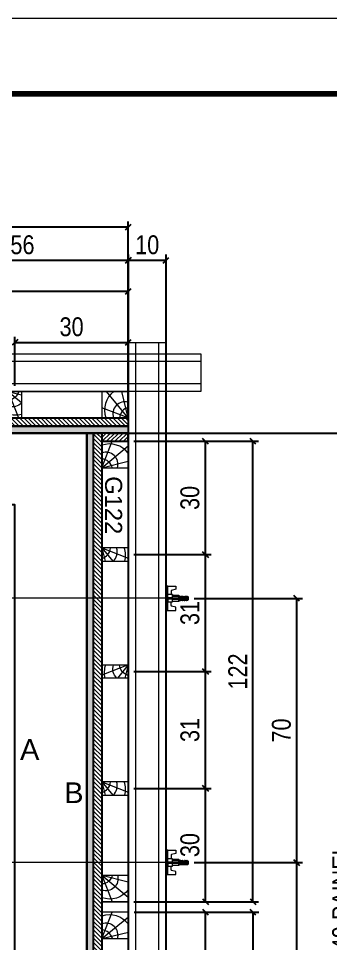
# Model space of a CAD drawing. Extents: x 2949 to 9203, y -16089 to 12527.
# Drawn here: x 6934.3 to 7099.4, y -5192.2 to -4701.9 of the extents above; entities that cross this region are included whole.
import ezdxf
from ezdxf.enums import TextEntityAlignment as Align

# ---------------------------------------------------------------- set-up
doc = ezdxf.new("R2010")
doc.units = 0
doc.linetypes.add('DASHED', pattern=[0.75, 0.5, -0.25])
for name, color, linetype, lineweight in [('CONCRETO', 251, 'Continuous', 25), ('Folhas', 255, 'Continuous', 9), ('Hachura', 251, 'Continuous', 9), ('Madeira', 126, 'Continuous', 18), ('Perfil Metálico', 224, 'Continuous', 18), ('SARRAFO DE PRESSAO', 251, 'DASHED', 9)]:
    doc.layers.add(name, color=color, linetype=linetype, lineweight=lineweight)
for name, color, linetype in [('COTA', 241, 'Continuous'), ('MEIO_PONT', 93, 'Continuous'), ('Painéis', 200, 'Continuous'), ('SARRAFO', 251, 'Continuous'), ('TEXTO_GERAL', 7, 'Continuous')]:
    doc.layers.add(name, color=color, linetype=linetype)
doc.styles.add('ARIAL', font='arial.ttf')
doc.styles.add('COTA TECNICA 2X', font='techl___.ttf', dxfattribs={"height": 10})
doc.styles.add('ROMANS', font='romans.shx')
doc.styles.add('SANSSERIF', font='sas_____.pfb')
doc.dimstyles.new('Cota Seção interna', dxfattribs={"dimtxt": 7, "dimasz": 6, "dimexe": 0.18, "dimexo": 2, "dimgap": -4, "dimtad": 3, "dimdec": 1, "dimlfac": 0.5, "dimzin": 12, "dimdsep": 46, "dimtxsty": 'ROMANS', "dimblk": 'ARCHTICK', "dimcen": 0.09, "dimse1": 1, "dimse2": 1, "dimsd1": 1, "dimsd2": 1, "dimclrd": 180, "dimclre": 5, "dimclrt": 1, "dimadec": 0, "dimazin": 3, "dimtfac": 1, "dimtdec": 1, "dimtofl": 0, "dimtmove": 0, "dimatfit": 3, "dimldrblk": 'ARCHTICK', "dimfxl": 1, "dimtolj": 1, "dimtzin": 0, "dimarcsym": 0})
doc.dimstyles.new('SECAO PILAR', dxfattribs={"dimtxt": 10, "dimasz": 3, "dimexe": 3, "dimexo": 3, "dimgap": 3, "dimtad": 1, "dimdec": 1, "dimlfac": 0.5, "dimzin": 12, "dimdsep": 46, "dimtxsty": 'COTA TECNICA 2X', "dimblk1": 'OBLIQUE', "dimblk2": 'OBLIQUE', "dimsah": 1, "dimcen": 0.9, "dimclrd": 256, "dimclre": 256, "dimclrt": 256, "dimadec": 1, "dimazin": 3, "dimtfac": 1, "dimtdec": 1, "dimtmove": 0, "dimatfit": 3, "dimfxl": 1, "dimtolj": 1, "dimtzin": 12, "dimarcsym": 0})

# ---------------------------------------------------------------- blocks, each defined once
blk = doc.blocks.new('9999999999')
at = {"layer": 'Folhas'}
blk.add_lwpolyline([(98138.98, 34190.21), (99623.98, 34190.21), (99623.98, 35240.21), (98138.98, 35240.21)], close=True, dxfattribs=at)
at = {"layer": 'Folhas', "color": 30, "const_width": 3}
blk.add_lwpolyline([(98213.98, 34230.21), (99583.98, 34230.21), (99583.98, 35200.21), (98213.98, 35200.21)], close=True, dxfattribs=at)
blk = doc.blocks.new('*D2449')
at = {"layer": 'COTA', "color": 180, "lineweight": -2, "transparency": 16777216}
for p, q in [((6715.4, -4921.08), (6689.4, -4921.08)), ((6689.4, -4921.08), (6689.4, -4936.08)), ((6715.4, -4936.08), (6715.4, -4921.08)), ((6689.4, -4936.08), (6715.4, -4936.08))]:
    blk.add_line(p, q, dxfattribs=at)
at = {"layer": 'Defpoints', "color": 0, "transparency": 16777216}
for p in [(6434.4, -4921.59), (6970.4, -4921.59), (6434.4, -4940.08)]:
    blk.add_point(p, dxfattribs=at)
at = {"layer": 'COTA', "color": 1, "transparency": 16777216, "insert": (6702.4, -4928.58), "char_height": 7, "attachment_point": 5, "style": 'ROMANS'}
blk.add_mtext('\\A1;268', dxfattribs=at)
blk = doc.blocks.new('_ArchTick')
at = {"color": 0, "linetype": 'ByBlock', "const_width": 0.15}
blk.add_lwpolyline([(-0.5, -0.5), (0.5, 0.5)], dxfattribs=at)
blk = doc.blocks.new('_Oblique')
at = {"color": 0, "linetype": 'ByBlock', "lineweight": -2}
blk.add_line((-0.5, -0.5), (0.5, 0.5), dxfattribs=at)
blk = doc.blocks.new('*D2476')
at = {"layer": 'COTA', "lineweight": -2, "transparency": 16777216}
for p, q in [((6412.4, -4910.59), (6412.4, -4809.44)), ((6992.4, -4910.59), (6992.4, -4809.44)), ((6992.4, -4812.44), (6412.4, -4812.44))]:
    blk.add_line(p, q, dxfattribs=at)
at = {"layer": 'Defpoints', "color": 0, "transparency": 16777216}
for p in [(6412.4, -4812.44), (6412.4, -4913.59), (6992.4, -4913.59)]:
    blk.add_point(p, dxfattribs=at)
at = {"layer": 'COTA', "lineweight": -2, "transparency": 16777216, "xscale": 3, "yscale": 3, "zscale": 3, "rotation": 180}
blk.add_blockref('_Oblique', (6412.4, -4812.44), dxfattribs=at)
at = {"layer": 'COTA', "lineweight": -2, "transparency": 16777216, "xscale": 3, "yscale": 3, "zscale": 3}
blk.add_blockref('_Oblique', (6992.4, -4812.44), dxfattribs=at)
at = {"layer": 'COTA', "transparency": 16777216, "insert": (6702.4, -4804.31), "char_height": 10, "attachment_point": 5, "style": 'COTA TECNICA 2X'}
blk.add_mtext('\\A1;290 PAINEL', dxfattribs=at)
blk = doc.blocks.new('*D2478')
at = {"layer": 'COTA', "lineweight": -2, "transparency": 16777216}
for p, q in [((6981.4, -4921.59), (7116.48, -4921.59)), ((7113.48, -5419.59), (7113.48, -4921.59)), ((6981.44, -5419.59), (7116.48, -5419.59))]:
    blk.add_line(p, q, dxfattribs=at)
at = {"layer": 'Defpoints', "color": 0, "transparency": 16777216}
for p in [(6978.4, -4921.59), (7113.48, -4921.59), (6978.44, -5419.59)]:
    blk.add_point(p, dxfattribs=at)
at = {"layer": 'COTA', "lineweight": -2, "transparency": 16777216, "xscale": 3, "yscale": 3, "zscale": 3}
for p, rotation in [((7113.48, -4921.59), 90), ((7113.48, -5419.59), 270)]:
    blk.add_blockref('_Oblique', p, dxfattribs=dict(at, rotation=rotation))
at = {"layer": 'COTA', "transparency": 16777216, "insert": (7105.38, -5170.59), "char_height": 10, "attachment_point": 5, "rotation": 90, "style": 'COTA TECNICA 2X'}
blk.add_mtext('\\A1;249 PAINEL', dxfattribs=at)
blk = doc.blocks.new('PONTALETE')
at = {"layer": 'Madeira'}
for q in [(2.71, 7), (7, 5.76), (7, 1.74)]:
    blk.add_line((0, 0), q, dxfattribs=at)
blk.add_lwpolyline([(0, 0), (7, 0), (7, 7), (0, 7)], close=True, dxfattribs=at)
for centre, radius, start, end in [((2.04, 0.06), 6.23, 37.2818, 109.0913), ((1.09, 0.9), 3.19, 343.603, 109.9847), ((-0.21, -0.78), 3.09, 14.6322, 86.0383)]:
    blk.add_arc(centre, radius, start, end, dxfattribs=at)
blk = doc.blocks.new('MEIO PONTALETE')
at = {"layer": 'Madeira'}
for q in [(2.71, 7), (3.5, 2.88), (3.5, 0.87)]:
    blk.add_line((0, 0), q, dxfattribs=at)
blk.add_lwpolyline([(0, 0), (3.5, 0), (3.5, 7), (0, 7)], close=True, dxfattribs=at)
for centre, radius, start, end in [((2.04, 0.06), 6.23, 76.4499, 109.0913), ((1.09, 0.9), 3.19, 40.9063, 109.9847), ((-0.21, -0.78), 3.09, 14.6322, 86.0383)]:
    blk.add_arc(centre, radius, start, end, dxfattribs=at)
blk = doc.blocks.new('*D2443')
at = {"layer": 'COTA', "lineweight": -2, "transparency": 16777216}
for p, q in [((6932.4, -4896.59), (6932.4, -4870.56)), ((6992.4, -4896.59), (6992.4, -4870.56)), ((6932.4, -4873.56), (6992.4, -4873.56))]:
    blk.add_line(p, q, dxfattribs=at)
at = {"layer": 'Defpoints', "color": 0, "transparency": 16777216}
for p in [(6992.4, -4873.56), (6932.4, -4899.59), (6992.4, -4899.59)]:
    blk.add_point(p, dxfattribs=at)
at = {"layer": 'COTA', "lineweight": -2, "transparency": 16777216, "xscale": 3, "yscale": 3, "zscale": 3, "rotation": 180}
blk.add_blockref('_Oblique', (6932.4, -4873.56), dxfattribs=at)
at = {"layer": 'COTA', "lineweight": -2, "transparency": 16777216, "xscale": 3, "yscale": 3, "zscale": 3}
blk.add_blockref('_Oblique', (6992.4, -4873.56), dxfattribs=at)
at = {"layer": 'COTA', "transparency": 16777216, "insert": (6962.4, -4865.34), "char_height": 10, "attachment_point": 5, "style": 'COTA TECNICA 2X'}
blk.add_mtext('\\A1;30', dxfattribs=at)
blk = doc.blocks.new('*D2444')
at = {"layer": 'COTA', "lineweight": -2, "transparency": 16777216}
for p, q in [((6812.4, -4896.59), (6812.4, -4843.45)), ((6992.4, -4896.59), (6992.4, -4843.45)), ((6812.4, -4846.45), (6992.4, -4846.45))]:
    blk.add_line(p, q, dxfattribs=at)
at = {"layer": 'Defpoints', "color": 0, "transparency": 16777216}
for p in [(6992.4, -4846.45), (6812.4, -4899.59), (6992.4, -4899.59)]:
    blk.add_point(p, dxfattribs=at)
at = {"layer": 'COTA', "lineweight": -2, "transparency": 16777216, "xscale": 3, "yscale": 3, "zscale": 3, "rotation": 180}
blk.add_blockref('_Oblique', (6812.4, -4846.45), dxfattribs=at)
at = {"layer": 'COTA', "lineweight": -2, "transparency": 16777216, "xscale": 3, "yscale": 3, "zscale": 3}
blk.add_blockref('_Oblique', (6992.4, -4846.45), dxfattribs=at)
at = {"layer": 'COTA', "transparency": 16777216, "insert": (6902.4, -4838.32), "char_height": 10, "attachment_point": 5, "style": 'COTA TECNICA 2X'}
blk.add_mtext('\\A1;90', dxfattribs=at)
blk = doc.blocks.new('*D2424')
at = {"layer": 'COTA', "lineweight": -2, "transparency": 16777216}
for p, q in [((6995.44, -5175.59), (7036.31, -5175.59)), ((7033.31, -5235.59), (7033.31, -5175.59)), ((6995.44, -5235.59), (7036.31, -5235.59))]:
    blk.add_line(p, q, dxfattribs=at)
at = {"layer": 'Defpoints', "color": 0, "transparency": 16777216}
for p in [(6992.44, -5175.59), (7033.31, -5175.59), (6992.44, -5235.59)]:
    blk.add_point(p, dxfattribs=at)
at = {"layer": 'COTA', "lineweight": -2, "transparency": 16777216, "xscale": 3, "yscale": 3, "zscale": 3}
for p, rotation in [((7033.31, -5175.59), 90), ((7033.31, -5235.59), 270)]:
    blk.add_blockref('_Oblique', p, dxfattribs=dict(at, rotation=rotation))
at = {"layer": 'COTA', "transparency": 16777216, "insert": (7025.09, -5205.59), "char_height": 10, "attachment_point": 5, "rotation": 90, "style": 'COTA TECNICA 2X'}
blk.add_mtext('\\A1;30', dxfattribs=at)
blk = doc.blocks.new('*D2425')
at = {"layer": 'COTA', "lineweight": -2, "transparency": 16777216}
for p, q in [((6995.44, -5175.59), (7061.43, -5175.59)), ((7058.43, -5419.59), (7058.43, -5175.59)), ((6995.44, -5419.59), (7061.43, -5419.59))]:
    blk.add_line(p, q, dxfattribs=at)
at = {"layer": 'Defpoints', "color": 0, "transparency": 16777216}
for p in [(6992.44, -5175.59), (7058.43, -5175.59), (6992.44, -5419.59)]:
    blk.add_point(p, dxfattribs=at)
at = {"layer": 'COTA', "lineweight": -2, "transparency": 16777216, "xscale": 3, "yscale": 3, "zscale": 3}
for p, rotation in [((7058.43, -5175.59), 90), ((7058.43, -5419.59), 270)]:
    blk.add_blockref('_Oblique', p, dxfattribs=dict(at, rotation=rotation))
at = {"layer": 'COTA', "transparency": 16777216, "insert": (7050.37, -5297.59), "char_height": 10, "attachment_point": 5, "rotation": 90, "style": 'COTA TECNICA 2X'}
blk.add_mtext('\\A1;122', dxfattribs=at)
blk = doc.blocks.new('*D2426')
at = {"layer": 'COTA', "lineweight": -2, "transparency": 16777216}
for p, q in [((6995.4, -5109.99), (7036.27, -5109.99)), ((7033.27, -5169.99), (7033.27, -5109.99)), ((6995.4, -5169.99), (7036.27, -5169.99))]:
    blk.add_line(p, q, dxfattribs=at)
at = {"layer": 'Defpoints', "color": 0, "transparency": 16777216}
for p in [(6992.4, -5109.99), (7033.27, -5109.99), (6992.4, -5169.99)]:
    blk.add_point(p, dxfattribs=at)
at = {"layer": 'COTA', "lineweight": -2, "transparency": 16777216, "xscale": 3, "yscale": 3, "zscale": 3}
for p, rotation in [((7033.27, -5109.99), 90), ((7033.27, -5169.99), 270)]:
    blk.add_blockref('_Oblique', p, dxfattribs=dict(at, rotation=rotation))
at = {"layer": 'COTA', "transparency": 16777216, "insert": (7025.05, -5139.99), "char_height": 10, "attachment_point": 5, "rotation": 90, "style": 'COTA TECNICA 2X'}
blk.add_mtext('\\A1;30', dxfattribs=at)
blk = doc.blocks.new('*D2427')
at = {"layer": 'COTA', "lineweight": -2, "transparency": 16777216}
for p, q in [((6995.4, -5047.99), (7036.27, -5047.99)), ((7033.27, -5109.99), (7033.27, -5047.99)), ((6995.4, -5109.99), (7036.27, -5109.99))]:
    blk.add_line(p, q, dxfattribs=at)
at = {"layer": 'Defpoints', "color": 0, "transparency": 16777216}
for p in [(6992.4, -5047.99), (7033.27, -5047.99), (6992.4, -5109.99)]:
    blk.add_point(p, dxfattribs=at)
at = {"layer": 'COTA', "lineweight": -2, "transparency": 16777216, "xscale": 3, "yscale": 3, "zscale": 3}
for p, rotation in [((7033.27, -5047.99), 90), ((7033.27, -5109.99), 270)]:
    blk.add_blockref('_Oblique', p, dxfattribs=dict(at, rotation=rotation))
at = {"layer": 'COTA', "transparency": 16777216, "insert": (7025.05, -5078.99), "char_height": 10, "attachment_point": 5, "rotation": 90, "style": 'COTA TECNICA 2X'}
blk.add_mtext('\\A1;31', dxfattribs=at)
blk = doc.blocks.new('*D2428')
at = {"layer": 'COTA', "lineweight": -2, "transparency": 16777216}
for p, q in [((6995.4, -4985.99), (7036.27, -4985.99)), ((7033.27, -5047.99), (7033.27, -4985.99)), ((6995.4, -5047.99), (7036.27, -5047.99))]:
    blk.add_line(p, q, dxfattribs=at)
at = {"layer": 'Defpoints', "color": 0, "transparency": 16777216}
for p in [(6992.4, -4985.99), (7033.27, -4985.99), (6992.4, -5047.99)]:
    blk.add_point(p, dxfattribs=at)
at = {"layer": 'COTA', "lineweight": -2, "transparency": 16777216, "xscale": 3, "yscale": 3, "zscale": 3}
for p, rotation in [((7033.27, -4985.99), 90), ((7033.27, -5047.99), 270)]:
    blk.add_blockref('_Oblique', p, dxfattribs=dict(at, rotation=rotation))
at = {"layer": 'COTA', "transparency": 16777216, "insert": (7025.05, -5016.99), "char_height": 10, "attachment_point": 5, "rotation": 90, "style": 'COTA TECNICA 2X'}
blk.add_mtext('\\A1;31', dxfattribs=at)
blk = doc.blocks.new('*D2429')
at = {"layer": 'COTA', "lineweight": -2, "transparency": 16777216}
for p, q in [((6995.4, -4925.99), (7036.27, -4925.99)), ((7033.27, -4985.99), (7033.27, -4925.99)), ((6995.4, -4985.99), (7036.27, -4985.99))]:
    blk.add_line(p, q, dxfattribs=at)
at = {"layer": 'Defpoints', "color": 0, "transparency": 16777216}
for p in [(6992.4, -4925.99), (7033.27, -4925.99), (6992.4, -4985.99)]:
    blk.add_point(p, dxfattribs=at)
at = {"layer": 'COTA', "lineweight": -2, "transparency": 16777216, "xscale": 3, "yscale": 3, "zscale": 3}
for p, rotation in [((7033.27, -4925.99), 90), ((7033.27, -4985.99), 270)]:
    blk.add_blockref('_Oblique', p, dxfattribs=dict(at, rotation=rotation))
at = {"layer": 'COTA', "transparency": 16777216, "insert": (7025.05, -4955.99), "char_height": 10, "attachment_point": 5, "rotation": 90, "style": 'COTA TECNICA 2X'}
blk.add_mtext('\\A1;30', dxfattribs=at)
blk = doc.blocks.new('*D2430')
at = {"layer": 'COTA', "lineweight": -2, "transparency": 16777216}
for p, q in [((6995.4, -4925.99), (7061.39, -4925.99)), ((7058.39, -5169.99), (7058.39, -4925.99)), ((6995.4, -5169.99), (7061.39, -5169.99))]:
    blk.add_line(p, q, dxfattribs=at)
at = {"layer": 'Defpoints', "color": 0, "transparency": 16777216}
for p in [(6992.4, -4925.99), (7058.39, -4925.99), (6992.4, -5169.99)]:
    blk.add_point(p, dxfattribs=at)
at = {"layer": 'COTA', "lineweight": -2, "transparency": 16777216, "xscale": 3, "yscale": 3, "zscale": 3}
for p, rotation in [((7058.39, -4925.99), 90), ((7058.39, -5169.99), 270)]:
    blk.add_blockref('_Oblique', p, dxfattribs=dict(at, rotation=rotation))
at = {"layer": 'COTA', "transparency": 16777216, "insert": (7050.33, -5047.99), "char_height": 10, "attachment_point": 5, "rotation": 90, "style": 'COTA TECNICA 2X'}
blk.add_mtext('\\A1;122', dxfattribs=at)
blk = doc.blocks.new('*D2469')
at = {"layer": 'COTA', "linetype": 'ByBlock', "lineweight": -2, "transparency": 16777216}
for p, q in [((6880.37, -4864.76), (6880.37, -4826.99)), ((6992.44, -5416.59), (6992.44, -4826.99)), ((6880.37, -4829.99), (6992.44, -4829.99))]:
    blk.add_line(p, q, dxfattribs=at)
at = {"layer": 'Defpoints', "color": 0, "linetype": 'ByBlock', "transparency": 16777216}
for p in [(6992.44, -4829.99), (6880.37, -4867.76), (6992.44, -5419.59)]:
    blk.add_point(p, dxfattribs=at)
at = {"layer": 'COTA', "linetype": 'ByBlock', "lineweight": -2, "transparency": 16777216, "xscale": 3, "yscale": 3, "zscale": 3, "rotation": 180}
blk.add_blockref('_Oblique', (6880.37, -4829.99), dxfattribs=at)
at = {"layer": 'COTA', "linetype": 'ByBlock', "lineweight": -2, "transparency": 16777216, "xscale": 3, "yscale": 3, "zscale": 3}
blk.add_blockref('_Oblique', (6992.44, -4829.99), dxfattribs=at)
at = {"layer": 'COTA', "linetype": 'ByBlock', "transparency": 16777216, "insert": (6936.41, -4821.88), "char_height": 10, "attachment_point": 5, "style": 'COTA TECNICA 2X'}
blk.add_mtext('\\A1;56', dxfattribs=at)
blk = doc.blocks.new('*D2470')
at = {"layer": 'COTA', "linetype": 'ByBlock', "lineweight": -2, "transparency": 16777216}
for p, q in [((6992.44, -5416.59), (6992.44, -4826.99)), ((7012.4, -5286.19), (7012.4, -4826.99)), ((6992.44, -4829.99), (7012.4, -4829.99))]:
    blk.add_line(p, q, dxfattribs=at)
at = {"layer": 'Defpoints', "color": 0, "linetype": 'ByBlock', "transparency": 16777216}
for p in [(7012.4, -4829.99), (7012.4, -5289.19), (6992.44, -5419.59)]:
    blk.add_point(p, dxfattribs=at)
at = {"layer": 'COTA', "linetype": 'ByBlock', "lineweight": -2, "transparency": 16777216, "xscale": 3, "yscale": 3, "zscale": 3, "rotation": 180}
blk.add_blockref('_Oblique', (6992.44, -4829.99), dxfattribs=at)
at = {"layer": 'COTA', "linetype": 'ByBlock', "lineweight": -2, "transparency": 16777216, "xscale": 3, "yscale": 3, "zscale": 3}
blk.add_blockref('_Oblique', (7012.4, -4829.99), dxfattribs=at)
at = {"layer": 'COTA', "linetype": 'ByBlock', "transparency": 16777216, "insert": (7002.42, -4821.89), "char_height": 10, "attachment_point": 5, "style": 'COTA TECNICA 2X'}
blk.add_mtext('\\A1;10', dxfattribs=at)
blk = doc.blocks.new('C')
at = {"layer": 'Hachura', "color": 0}
for p, q in [((0, 3.22), (0, -3.22)), ((0.45, 3.22), (0, 3.22)), ((0.46, 3.16), (0, 3.16)), ((0.46, 3.05), (0, 3.05)), ((0.46, 2.88), (0, 2.88)), ((0, 2.75), (0, -1.16)), ((0.46, 2.65), (0, 2.65)), ((0.45, -3.23), (0.45, 3.22)), ((0.45, 3.22), (2.58, 3.22)), ((2.58, 3.22), (2.58, 2.39)), ((0.46, 2.23), (0, 2.23)), ((0.46, 1.51), (0, 1.51)), ((0.39, 0.49), (0.17, 0.49)), ((1.74, 0.97), (0.45, 0.97)), ((1.45, 0.1), (0.45, 0.1)), ((1.35, 1.94), (1.35, 0.96)), ((2.58, 2.39), (1.47, 2.09)), ((1.74, -0.97), (1.74, 0.97)), ((1.74, 0.97), (1.74, 0.84)), ((1.74, 0.97), (1.74, 0.84)), ((1.74, 0.84), (3.35, 0.84)), ((3.35, 0.45), (1.74, 0.45)), ((3.32, 0.84), (3.32, -0.84)), ((3.35, 0.84), (3.35, -0.84)), ((3.68, 0.45), (3.35, 0.45)), ((3.84, -0.52), (3.35, 0.45)), ((3.35, 0.06), (3.67, -0.57)), ((3.68, 0.45), (4.16, -0.52)), ((3.72, 0.5), (4.25, -0.57)), ((4.37, -0.55), (3.83, 0.53)), ((4.15, 0.45), (3.93, 0.45)), ((4.42, -0.52), (3.93, 0.45)), ((4.15, 0.45), (4.26, 0.45)), ((4.26, 0.45), (4.74, -0.52)), ((4.3, 0.5), (4.83, -0.57)), ((4.95, -0.55), (4.41, 0.53)), ((4.51, 0.45), (4.84, 0.45)), ((5, -0.52), (4.51, 0.45)), ((4.84, 0.45), (5.32, -0.52)), ((4.88, 0.5), (5.41, -0.57)), ((5.53, -0.55), (4.99, 0.53)), ((5.58, -0.52), (5.09, 0.45)), ((5.42, 0.45), (5.09, 0.45)), ((5.58, -0.52), (5.09, 0.45)), ((5.42, 0.45), (5.74, -0.19)), ((5.46, 0.5), (5.74, -0.07)), ((5.74, 0.19), (5.57, 0.53)), ((5.74, 0.32), (5.68, 0.45)), ((5.68, 0.45), (5.74, 0.45)), ((5.74, 0.45), (5.9, 0.29)), ((5.74, 0.45), (5.74, -0.52)), ((5.9, -0.36), (5.9, 0.29)), ((0.45, 0), (0, 0)), ((0.46, -1.52), (0, -1.52)), ((0.46, -2.23), (0, -2.23)), ((0.08, -0.48), (0.29, -0.48)), ((0.29, -0.48), (0.4, -0.48)), ((0.45, 0), (0.45, -0.97)), ((0.45, -0.16), (1.45, -0.16)), ((0.45, -0.65), (0.45, -0.32)), ((0.45, -3.23), (0.45, -0.65)), ((0.45, -0.97), (1.74, -0.97)), ((1.35, -1.94), (1.35, -0.97)), ((2.58, -2.39), (1.47, -2.1)), ((3.35, -0.32), (1.74, -0.32)), ((3.35, -0.84), (1.74, -0.84)), ((2.58, -3.23), (2.58, -2.39)), ((3.35, -0.07), (3.58, -0.52)), ((3.35, -0.52), (3.58, -0.52)), ((3.84, -0.52), (4.16, -0.52)), ((4.42, -0.52), (4.74, -0.52)), ((4.63, -0.52), (4.74, -0.52)), ((5, -0.52), (5.32, -0.52)), ((5.58, -0.52), (5.74, -0.52)), ((5.74, -0.52), (5.9, -0.36)), ((5.74, -0.52), (5.74, -0.52)), ((0.46, -2.65), (0, -2.65)), ((0.46, -2.88), (0, -2.88)), ((0.46, -3.05), (0, -3.05)), ((0.46, -3.16), (0, -3.16)), ((0, -3.22), (2.57, -3.22))]:
    blk.add_line(p, q, dxfattribs=at)
for centre, radius, start, end in [((1.52, 1.94), 0.161, 104.7436, 180), ((1.44, -0.03), 0.129, 272.695, 87.305), ((3.81, 0.39), 0.143, 25.5688, 154.4312), ((4.39, 0.39), 0.143, 25.5688, 154.4312), ((4.97, 0.39), 0.143, 25.5688, 154.4312), ((5.55, 0.39), 0.143, 25.5688, 154.4312), ((0.17, -0.37), 0.174, 221.744, 317.8592), ((1.52, -1.94), 0.161, 180, 255.2564), ((3.71, -0.4), 0.174, 222.1408, 318.256), ((4.29, -0.4), 0.174, 222.1408, 318.256), ((4.87, -0.4), 0.174, 222.1408, 318.256), ((5.45, -0.4), 0.174, 222.1408, 318.256), ((5.61, -0.4), 0.174, 317.8592, 318.256)]:
    blk.add_arc(centre, radius, start, end, dxfattribs=at)
blk = doc.blocks.new('*D2472')
at = {"layer": 'COTA', "linetype": 'ByBlock', "lineweight": -2, "transparency": 16777216}
for p, q in [((7027.2, -5149.26), (7084.56, -5149.26)), ((7081.56, -5289.26), (7081.56, -5149.26)), ((7027.19, -5289.26), (7084.56, -5289.26))]:
    blk.add_line(p, q, dxfattribs=at)
at = {"layer": 'Defpoints', "color": 0, "linetype": 'ByBlock', "transparency": 16777216}
for p in [(7024.2, -5149.26), (7081.56, -5149.26), (7024.19, -5289.26)]:
    blk.add_point(p, dxfattribs=at)
at = {"layer": 'COTA', "linetype": 'ByBlock', "lineweight": -2, "transparency": 16777216, "xscale": 3, "yscale": 3, "zscale": 3}
for p, rotation in [((7081.56, -5149.26), 90), ((7081.56, -5289.26), 270)]:
    blk.add_blockref('_Oblique', p, dxfattribs=dict(at, rotation=rotation))
at = {"layer": 'COTA', "linetype": 'ByBlock', "transparency": 16777216, "insert": (7073.46, -5219.26), "char_height": 10, "attachment_point": 5, "rotation": 90, "style": 'COTA TECNICA 2X'}
blk.add_mtext('\\A1;70', dxfattribs=at)
blk = doc.blocks.new('*D2473')
at = {"layer": 'COTA', "linetype": 'ByBlock', "lineweight": -2, "transparency": 16777216}
for p, q in [((7027.2, -5009.26), (7084.56, -5009.26)), ((7081.56, -5149.26), (7081.56, -5009.26)), ((7027.2, -5149.26), (7084.56, -5149.26))]:
    blk.add_line(p, q, dxfattribs=at)
at = {"layer": 'Defpoints', "color": 0, "linetype": 'ByBlock', "transparency": 16777216}
for p in [(7024.2, -5009.26), (7081.56, -5009.26), (7024.2, -5149.26)]:
    blk.add_point(p, dxfattribs=at)
at = {"layer": 'COTA', "linetype": 'ByBlock', "lineweight": -2, "transparency": 16777216, "xscale": 3, "yscale": 3, "zscale": 3}
for p, rotation in [((7081.56, -5009.26), 90), ((7081.56, -5149.26), 270)]:
    blk.add_blockref('_Oblique', p, dxfattribs=dict(at, rotation=rotation))
at = {"layer": 'COTA', "linetype": 'ByBlock', "transparency": 16777216, "insert": (7073.46, -5079.26), "char_height": 10, "attachment_point": 5, "rotation": 90, "style": 'COTA TECNICA 2X'}
blk.add_mtext('\\A1;70', dxfattribs=at)

msp = doc.modelspace()

# ---------------------------------------------------------------- hatches: boundary and pattern name
at = {"layer": 'Hachura'}
h = msp.add_hatch(dxfattribs=at)
h.set_pattern_fill('ANSI31', color=256, scale=0.5, angle=270, style=0)
h.set_pattern_definition([(315, (-948.9775, -16045.4886), (1.12253202, 1.12253202), [])])
h.paths.add_polyline_path([(6412.4, -4913.59), (6412.4, -4917.99), (6992.4, -4917.99), (6992.4, -4913.59)])
h = msp.add_hatch(color=256, dxfattribs=at)
h.dxf.hatch_style = 1
h.paths.add_polyline_path([(6992.4, -4917.99), (6992.4, -4921.59), (6412.4, -4921.59), (6412.4, -4917.99)])
h = msp.add_hatch(color=256, dxfattribs=at)
h.dxf.hatch_style = 1
h.paths.add_polyline_path([(6970.4, -4921.59), (6970.4, -5419.59), (6974, -5419.59), (6974, -4921.59)])
h = msp.add_hatch(dxfattribs=at)
h.set_pattern_fill('ANSI31', color=256, scale=0.5, angle=270, style=0)
h.set_pattern_definition([(315, (30512.6204, -14276.5377), (1.12253202, 1.12253202), [])])
h.paths.add_polyline_path([(6974, -4921.59), (6978.4, -4921.59), (6978.4, -5419.59), (6974, -5419.59)])
h = msp.add_hatch(dxfattribs=at)
h.set_pattern_fill('ANSI31', color=256, scale=0.5, angle=180, style=0)
h.set_pattern_definition([(225, (-2134.5396, -27713.794), (1.12253202, -1.12253202), [])])
h.paths.add_polyline_path([(6992.4, -4921.59), (6992.4, -4925.99), (6978.4, -4925.99), (6978.4, -4921.59)])

# ---------------------------------------------------------------- linework, layer by layer
at = {"layer": 'CONCRETO', "color": 2}
msp.add_lwpolyline([(6970.4, -5397.59), (6932.4, -5397.59), (6932.4, -4959.59), (6434.4, -4959.59), (6434.4, -4921.59), (6970.4, -4921.59)], close=True, dxfattribs=at)
at = {"layer": 'Hachura'}
for p, q in [((7023.17, -5009.19), (6883.37, -5009.2)), ((7023.18, -5149.19), (6883.38, -5149.2))]:
    msp.add_line(p, q, dxfattribs=at)
at = {"layer": 'Madeira'}
for points in [[(6992.4, -4913.59), (6992.4, -4899.59), (6412.4, -4899.59), (6412.4, -4913.59)], [(6812.4, -4913.59), (6812.4, -4899.59), (6992.4, -4899.59), (6992.4, -4913.59)], [(6992.4, -4925.99), (6978.4, -4925.99), (6978.4, -5169.99), (6992.4, -5169.99)], [(6992.44, -5175.59), (6978.44, -5175.59), (6978.44, -5419.59), (6992.44, -5419.59)]]:
    msp.add_lwpolyline(points, close=True, dxfattribs=at)
at = {"layer": 'Painéis', "linetype": 'ByBlock'}
for p, q in [((6970.4, -4921.59), (6978.4, -4921.59)), ((6978.4, -4921.59), (6978.4, -4925.36))]:
    msp.add_line(p, q, dxfattribs=at)
at = {"layer": 'Painéis'}
for points in [[(6992.4, -4917.99), (6992.4, -4921.59), (6412.4, -4921.59), (6412.4, -4917.99)], [(6970.4, -4921.59), (6970.4, -5419.59), (6974, -5419.59), (6974, -4921.59)]]:
    msp.add_lwpolyline(points, close=True, dxfattribs=at)
at = {"layer": 'Perfil Metálico'}
for points in [[(6992.4, -4873.68), (7012.4, -4873.68), (7012.4, -5443.95), (6992.4, -5443.95)], [(7008.4, -5443.95), (6996.4, -5443.95), (6996.4, -4873.68), (7008.4, -4873.68)], [(6380.46, -4899.59), (6380.46, -4879.59), (7030.72, -4879.59), (7030.72, -4899.59)], [(7030.72, -4883.59), (7030.72, -4895.59), (6380.46, -4895.59), (6380.46, -4883.59)]]:
    msp.add_lwpolyline(points, close=True, dxfattribs=at)
at = {"layer": 'SARRAFO'}
msp.add_line((6978.4, -4921.59), (6978.44, -5419.59), dxfattribs=at)
for points in [[(6992.4, -4917.99), (6412.4, -4917.99), (6412.4, -4913.59), (6992.4, -4913.59)], [(6992.4, -4917.99), (6412.4, -4917.99), (6412.4, -4913.59), (6992.4, -4913.59)], [(6978.4, -4925.99), (6992.4, -4925.99), (6992.4, -4921.59), (6978.4, -4921.59)]]:
    msp.add_lwpolyline(points, close=True, dxfattribs=at)
msp.add_lwpolyline([(6978.44, -5419.59), (6970.4, -5419.59), (6970.4, -4921.59), (6978.4, -4921.59)], dxfattribs=at)

# ---------------------------------------------------------------- block references
at = {"layer": 'Hachura', "linetype": 'Continuous', "xscale": 2, "yscale": 2, "zscale": 2}
for p in [(7012.4, -5009.19), (7012.4, -5149.19)]:
    msp.add_blockref('C', p, dxfattribs=at)
at = {"layer": 'Madeira', "xscale": 2, "yscale": 2, "zscale": 2}
for p in [(6978.4, -4939.99), (6978.44, -5189.59)]:
    msp.add_blockref('PONTALETE', p, dxfattribs=at)
at = {"layer": 'Madeira'}
for name, p, xscale, yscale, zscale, rotation in [('MEIO PONTALETE', (6978.4, -4982.49), 1.999999997962732, 1.999999997962732, 1.999999997962732, 270), ('MEIO PONTALETE', (6992.4, -5044.49), -1.999999997962732, 1.999999997962732, 1.999999997962732, 90), ('MEIO PONTALETE', (6978.4, -5106.49), 1.999999997962732, 1.999999997962732, 1.999999997962732, 270), ('PONTALETE', (6978.4, -5155.99), -2, 2, 2, 180)]:
    msp.add_blockref(name, p, dxfattribs=dict(at, xscale=xscale, yscale=yscale, zscale=zscale, rotation=rotation))
at = {"layer": 'MEIO_PONT'}
for name, p, xscale, yscale, zscale, rotation in [('MEIO PONTALETE', (6928.9, -4899.59), -1.999999997962732, 1.999999997962732, 1.999999997962732, 180), ('PONTALETE', (6992.4, -4913.59), 2, 2, 2, 89.99999999999997)]:
    msp.add_blockref(name, p, dxfattribs=dict(at, xscale=xscale, yscale=yscale, zscale=zscale, rotation=rotation))
at = {"layer": 'SARRAFO DE PRESSAO', "color": 6, "linetype": 'ByBlock'}
msp.add_blockref('9999999999', (-91992.94, -39942.1), dxfattribs=at)

# ---------------------------------------------------------------- texts
at = {"layer": 'TEXTO_GERAL', "color": 0, "linetype": 'Continuous', "style": 'SANSSERIF'}
msp.add_text('G122', height=9, rotation=270, dxfattribs=at).set_placement((6984.64, -4944.49), align=Align.MIDDLE_LEFT)
at = {"layer": 'TEXTO_GERAL', "style": 'ARIAL'}
for s, p in [('A', (6940.24, -5089.34)), ('B', (6963.59, -5112.24))]:
    msp.add_text(s, height=11, dxfattribs=at).set_placement(p, align=Align.MIDDLE_CENTER)

# ---------------------------------------------------------------- dimensions: what is measured, and where the dimension line sits
at = {"layer": 'COTA'}
dim = msp.add_linear_dim(base=(6412.4, -4812.44), p1=(6992.4, -4913.59), p2=(6412.4, -4913.59), text='<> PAINEL', dimstyle='SECAO PILAR', dxfattribs=at)
dim.commit()
dim.dimension.update_dxf_attribs({"geometry": '*D2476', "text_midpoint": (6702.4, -4812.44), "dimtype": 160})
at = {"layer": 'COTA', "linetype": 'ByBlock'}
for base, p1, p2, picture, middle in [((6992.44, -4829.99), (6880.37, -4867.76), (6992.44, -5419.59), '*D2469', (6936.41, -4821.88)), ((7012.4, -4829.99), (6992.44, -5419.59), (7012.4, -5289.19), '*D2470', (7002.42, -4821.89))]:
    dim = msp.add_linear_dim(base=base, p1=p1, p2=p2, dimstyle='SECAO PILAR', override={"dimtmove": 1}, dxfattribs=at)
    dim.commit()
    dim.dimension.update_dxf_attribs({"geometry": picture, "text_midpoint": middle})
at = {"layer": 'COTA'}
for base, p1, picture, middle in [((6992.4, -4846.45), (6812.4, -4899.59), '*D2444', (6902.4, -4838.32)), ((6992.4, -4873.56), (6932.4, -4899.59), '*D2443', (6962.4, -4865.34))]:
    dim = msp.add_linear_dim(base=base, p1=p1, p2=(6992.4, -4899.59), dimstyle='SECAO PILAR', dxfattribs=at)
    dim.commit()
    dim.dimension.update_dxf_attribs({"geometry": picture, "text_midpoint": middle})
for base, p1, p2, angle, dimstyle, picture, middle in [((6434.4, -4940.08), (6970.4, -4921.59), (6434.4, -4921.59), 180, 'Cota Seção interna', '*D2449', (6702.4, -4928.58)), ((7033.27, -4925.99), (6992.4, -4985.99), (6992.4, -4925.99), 90, 'SECAO PILAR', '*D2429', (7025.05, -4955.99)), ((7058.39, -4925.99), (6992.4, -5169.99), (6992.4, -4925.99), 90, 'SECAO PILAR', '*D2430', (7050.33, -5047.99)), ((7033.27, -4985.99), (6992.4, -5047.99), (6992.4, -4985.99), 90, 'SECAO PILAR', '*D2428', (7025.05, -5016.99)), ((7033.27, -5047.99), (6992.4, -5109.99), (6992.4, -5047.99), 90, 'SECAO PILAR', '*D2427', (7025.05, -5078.99)), ((7033.27, -5109.99), (6992.4, -5169.99), (6992.4, -5109.99), 90, 'SECAO PILAR', '*D2426', (7025.05, -5139.99)), ((7033.31, -5175.59), (6992.44, -5235.59), (6992.44, -5175.59), 90, 'SECAO PILAR', '*D2424', (7025.09, -5205.59)), ((7058.43, -5175.59), (6992.44, -5419.59), (6992.44, -5175.59), 90, 'SECAO PILAR', '*D2425', (7050.37, -5297.59))]:
    dim = msp.add_linear_dim(base=base, p1=p1, p2=p2, angle=angle, dimstyle=dimstyle, dxfattribs=at)
    dim.commit()
    dim.dimension.update_dxf_attribs({"geometry": picture, "text_midpoint": middle})
dim = msp.add_linear_dim(base=(7113.48, -4921.59), p1=(6978.44, -5419.59), p2=(6978.4, -4921.59), angle=90, text='<> PAINEL', dimstyle='SECAO PILAR', dxfattribs=at)
dim.commit()
dim.dimension.update_dxf_attribs({"geometry": '*D2478', "text_midpoint": (7105.38, -5170.59)})
at = {"layer": 'COTA', "linetype": 'ByBlock'}
for base, p1, p2, picture, middle in [((7081.56, -5009.26), (7024.2, -5149.26), (7024.2, -5009.26), '*D2473', (7073.46, -5079.26)), ((7081.56, -5149.26), (7024.19, -5289.26), (7024.2, -5149.26), '*D2472', (7073.46, -5219.26))]:
    dim = msp.add_linear_dim(base=base, p1=p1, p2=p2, angle=90, dimstyle='SECAO PILAR', override={"dimtmove": 1}, dxfattribs=at)
    dim.commit()
    dim.dimension.update_dxf_attribs({"geometry": picture, "text_midpoint": middle})

doc.saveas('drawing.dxf')
